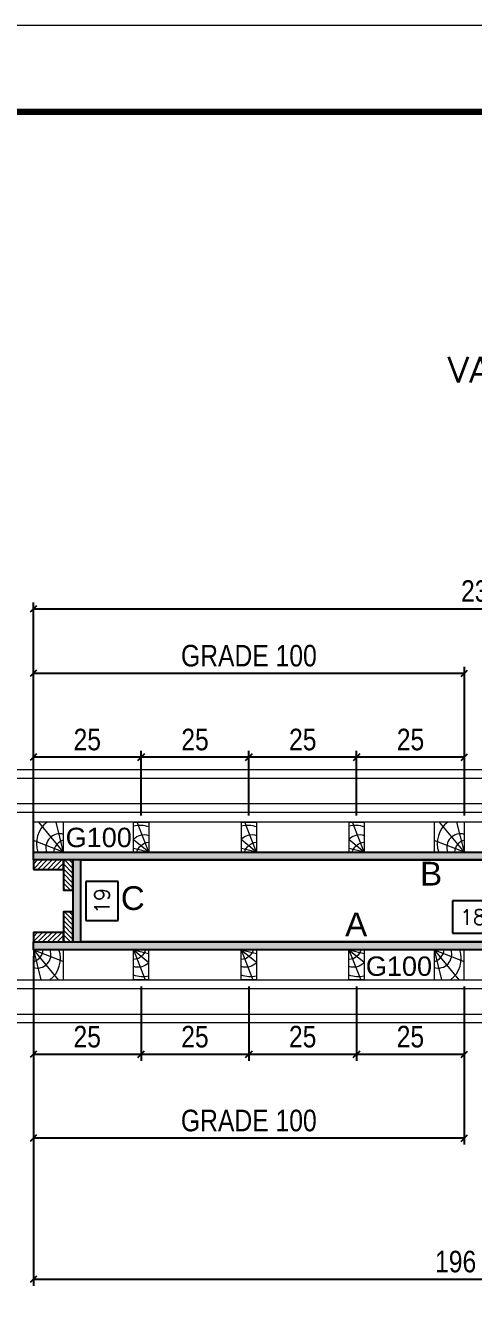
# Model space of a CAD drawing. Extents: x 28748 to 35002, y 14885 to 43501.
# Drawn here: x 30845 to 31053, y 26826 to 27421 of the extents above; entities that cross this region are included whole.
import ezdxf
from ezdxf.enums import TextEntityAlignment as Align

# ---------------------------------------------------------------- set-up
doc = ezdxf.new("R2010")
doc.units = 0
doc.linetypes.add('DASHED', pattern=[0.75, 0.5, -0.25])
doc.linetypes.add('HIDDEN', pattern=[0.375, 0.25, -0.125])
for name, color, linetype, lineweight in [('CONCRETO', 251, 'Continuous', 25), ('Folhas', 255, 'Continuous', 9), ('Hachura', 251, 'Continuous', 9), ('Madeira', 126, 'Continuous', 18), ('Perfil Metálico', 224, 'Continuous', 18), ('SARRAFO DE PRESSAO', 251, 'DASHED', 9), ('Texto Seção', 7, 'Continuous', 15)]:
    doc.layers.add(name, color=color, linetype=linetype, lineweight=lineweight)
for name, color, linetype in [('COTA', 241, 'Continuous'), ('MEIO_PONT', 93, 'Continuous'), ('Painéis', 200, 'Continuous'), ('SARRAFO', 251, 'Continuous'), ('Texto de Titulo', 7, 'Continuous'), ('Texto Qtd Sarr', 242, 'Continuous'), ('TEXTO_GERAL', 7, 'Continuous')]:
    doc.layers.add(name, color=color, linetype=linetype)
doc.styles.add('ARIAL', font='arial.ttf')
doc.styles.add('COTA TECNICA 2X', font='techl___.ttf', dxfattribs={"height": 10})
doc.styles.add('ROMANS', font='romans.shx')
doc.styles.add('SANSSERIF', font='sas_____.pfb')
doc.dimstyles.new('Cota Seção interna', dxfattribs={"dimtxt": 7, "dimasz": 6, "dimexe": 0.18, "dimexo": 2, "dimgap": -4, "dimtad": 3, "dimdec": 1, "dimlfac": 0.5, "dimzin": 12, "dimdsep": 46, "dimtxsty": 'ROMANS', "dimblk": 'ARCHTICK', "dimcen": 0.09, "dimse1": 1, "dimse2": 1, "dimsd1": 1, "dimsd2": 1, "dimclrd": 180, "dimclre": 5, "dimclrt": 1, "dimadec": 0, "dimazin": 3, "dimtfac": 1, "dimtdec": 1, "dimtofl": 0, "dimtmove": 0, "dimatfit": 3, "dimldrblk": 'ARCHTICK', "dimfxl": 1, "dimtolj": 1, "dimtzin": 0, "dimarcsym": 0})
doc.dimstyles.new('SECAO PILAR', dxfattribs={"dimtxt": 10, "dimasz": 3, "dimexe": 3, "dimexo": 3, "dimgap": 3, "dimtad": 1, "dimdec": 1, "dimlfac": 0.5, "dimzin": 12, "dimdsep": 46, "dimtxsty": 'COTA TECNICA 2X', "dimblk1": 'OBLIQUE', "dimblk2": 'OBLIQUE', "dimsah": 1, "dimcen": 0.9, "dimclrd": 256, "dimclre": 256, "dimclrt": 256, "dimadec": 1, "dimazin": 3, "dimtfac": 1, "dimtdec": 1, "dimtmove": 0, "dimatfit": 3, "dimfxl": 1, "dimtolj": 1, "dimtzin": 12, "dimarcsym": 0})

# ---------------------------------------------------------------- blocks, each defined once
blk = doc.blocks.new('9999999999')
at = {"layer": 'Folhas'}
blk.add_lwpolyline([(98138.98, 34190.21), (99623.98, 34190.21), (99623.98, 35240.21), (98138.98, 35240.21)], close=True, dxfattribs=at)
at = {"layer": 'Folhas', "color": 30, "const_width": 3}
blk.add_lwpolyline([(98213.98, 34230.21), (99583.98, 34230.21), (99583.98, 35200.21), (98213.98, 35200.21)], close=True, dxfattribs=at)
blk = doc.blocks.new('*D954')
at = {"layer": 'COTA', "color": 180, "lineweight": -2, "transparency": 16777216}
for p, q in [((30888.45, 27023.7), (30873.45, 27023.7)), ((30873.45, 27023.7), (30873.45, 27005.7)), ((30888.45, 27005.7), (30888.45, 27023.7)), ((30873.45, 27005.7), (30888.45, 27005.7))]:
    blk.add_line(p, q, dxfattribs=at)
at = {"layer": 'Defpoints', "color": 0, "transparency": 16777216}
for p in [(30871.45, 27033.7), (30871.45, 26995.7), (30892.45, 26995.7)]:
    blk.add_point(p, dxfattribs=at)
at = {"layer": 'COTA', "color": 1, "transparency": 16777216, "insert": (30880.95, 27014.7), "char_height": 7, "attachment_point": 5, "rotation": 90, "style": 'ROMANS'}
blk.add_mtext('\\A1;19', dxfattribs=at)
blk = doc.blocks.new('_ArchTick')
at = {"color": 0, "linetype": 'ByBlock', "const_width": 0.15}
blk.add_lwpolyline([(-0.5, -0.5), (0.5, 0.5)], dxfattribs=at)
blk = doc.blocks.new('*D1799')
at = {"layer": 'COTA', "color": 180, "lineweight": -2, "transparency": 16777216}
for p, q in [((31099.05, 27034.2), (31073.05, 27034.2)), ((31073.05, 27034.2), (31073.05, 27019.2)), ((31099.05, 27019.2), (31099.05, 27034.2)), ((31073.05, 27019.2), (31099.05, 27019.2))]:
    blk.add_line(p, q, dxfattribs=at)
at = {"layer": 'Defpoints', "color": 0, "transparency": 16777216}
for p in [(30871.05, 27033.7), (31301.05, 27033.7), (30871.05, 27015.2)]:
    blk.add_point(p, dxfattribs=at)
at = {"layer": 'COTA', "color": 1, "transparency": 16777216, "insert": (31086.05, 27026.7), "char_height": 7, "attachment_point": 5, "style": 'ROMANS'}
blk.add_mtext('\\A1;215', dxfattribs=at)
blk = doc.blocks.new('titulo1')
at = {"layer": 'Defpoints', "color": 252, "linetype": 'HIDDEN', "ltscale": 2}
blk.add_line((0, 0), (0, 125), dxfattribs=at)
at = {"layer": 'Defpoints', "style": 'ROMANS', "oblique": 15}
blk.add_attdef('FOLHA', text='', height=10, dxfattribs=at).set_placement((0, 15.58), align=Align.MIDDLE_CENTER)
at = {"layer": 'Texto Qtd Sarr', "color": 3, "style": 'ROMANS', "oblique": 15}
for tag, height, p in [('TITULO', 17, (0, 71.45)), ('SEÇÃO', 12, (0, 41.55))]:
    blk.add_attdef(tag, text='', height=height, dxfattribs=at).set_placement(p, align=Align.MIDDLE_CENTER)
blk = doc.blocks.new('_Oblique')
at = {"color": 0, "linetype": 'ByBlock', "lineweight": -2}
blk.add_line((-0.5, -0.5), (0.5, 0.5), dxfattribs=at)
blk = doc.blocks.new('*D1800')
at = {"layer": 'COTA', "linetype": 'ByBlock', "lineweight": -2, "transparency": 16777216}
for p, q in [((30849.05, 27036.7), (30849.05, 27153.15)), ((30849.05, 27150.15), (31318.65, 27150.15)), ((31318.65, 27040.3), (31318.65, 27153.15))]:
    blk.add_line(p, q, dxfattribs=at)
at = {"layer": 'Defpoints', "color": 0, "linetype": 'ByBlock', "transparency": 16777216}
for p in [(31318.65, 27150.15), (31318.65, 27037.3), (30849.05, 27033.7)]:
    blk.add_point(p, dxfattribs=at)
at = {"layer": 'COTA', "linetype": 'ByBlock', "lineweight": -2, "transparency": 16777216, "xscale": 3, "yscale": 3, "zscale": 3, "rotation": 180}
blk.add_blockref('_Oblique', (30849.05, 27150.15), dxfattribs=at)
at = {"layer": 'COTA', "linetype": 'ByBlock', "lineweight": -2, "transparency": 16777216, "xscale": 3, "yscale": 3, "zscale": 3}
blk.add_blockref('_Oblique', (31318.65, 27150.15), dxfattribs=at)
at = {"layer": 'COTA', "linetype": 'ByBlock', "transparency": 16777216, "insert": (31083.85, 27158.39), "char_height": 10, "attachment_point": 5, "style": 'COTA TECNICA 2X'}
blk.add_mtext('\\A1;234.8 PAINEL', dxfattribs=at)
blk = doc.blocks.new('*D1073')
at = {"layer": 'COTA', "lineweight": -2, "transparency": 16777216}
for p, q in [((30849.09, 27054.3), (30849.09, 27123.3)), ((30849.09, 27120.3), (31049.09, 27120.3)), ((31049.09, 27054.3), (31049.09, 27123.3))]:
    blk.add_line(p, q, dxfattribs=at)
at = {"layer": 'Defpoints', "color": 0, "transparency": 16777216}
for p in [(31049.09, 27120.3), (30849.09, 27051.3), (31049.09, 27051.3)]:
    blk.add_point(p, dxfattribs=at)
at = {"layer": 'COTA', "lineweight": -2, "transparency": 16777216, "xscale": 3, "yscale": 3, "zscale": 3, "rotation": 180}
blk.add_blockref('_Oblique', (30849.09, 27120.3), dxfattribs=at)
at = {"layer": 'COTA', "lineweight": -2, "transparency": 16777216, "xscale": 3, "yscale": 3, "zscale": 3}
blk.add_blockref('_Oblique', (31049.09, 27120.3), dxfattribs=at)
at = {"layer": 'COTA', "transparency": 16777216, "insert": (30949.09, 27128.4), "char_height": 10, "attachment_point": 5, "style": 'COTA TECNICA 2X'}
blk.add_mtext('\\A1;GRADE 100', dxfattribs=at)
blk = doc.blocks.new('PONTALETE')
at = {"layer": 'Madeira'}
for q in [(2.71, 7), (7, 5.76), (7, 1.74)]:
    blk.add_line((0, 0), q, dxfattribs=at)
blk.add_lwpolyline([(0, 0), (7, 0), (7, 7), (0, 7)], close=True, dxfattribs=at)
for centre, radius, start, end in [((2.04, 0.06), 6.23, 37.2818, 109.0913), ((1.09, 0.9), 3.19, 343.603, 109.9847), ((-0.21, -0.78), 3.09, 14.6322, 86.0383)]:
    blk.add_arc(centre, radius, start, end, dxfattribs=at)
blk = doc.blocks.new('MEIO PONTALETE')
at = {"layer": 'Madeira'}
for q in [(2.71, 7), (3.5, 2.88), (3.5, 0.87)]:
    blk.add_line((0, 0), q, dxfattribs=at)
blk.add_lwpolyline([(0, 0), (3.5, 0), (3.5, 7), (0, 7)], close=True, dxfattribs=at)
for centre, radius, start, end in [((2.04, 0.06), 6.23, 76.4499, 109.0913), ((1.09, 0.9), 3.19, 40.9063, 109.9847), ((-0.21, -0.78), 3.09, 14.6322, 86.0383)]:
    blk.add_arc(centre, radius, start, end, dxfattribs=at)
blk = doc.blocks.new('*D1888')
at = {"layer": 'COTA', "lineweight": -2, "transparency": 16777216}
for p, q in [((30899.09, 27054.3), (30899.09, 27084.4)), ((30949.09, 27054.3), (30949.09, 27084.4)), ((30949.09, 27081.4), (30899.09, 27081.4))]:
    blk.add_line(p, q, dxfattribs=at)
at = {"layer": 'Defpoints', "color": 0, "transparency": 16777216}
for p in [(30899.09, 27081.4), (30899.09, 27051.3), (30949.09, 27051.3)]:
    blk.add_point(p, dxfattribs=at)
at = {"layer": 'COTA', "lineweight": -2, "transparency": 16777216, "xscale": 3, "yscale": 3, "zscale": 3, "rotation": 180}
blk.add_blockref('_Oblique', (30899.09, 27081.4), dxfattribs=at)
at = {"layer": 'COTA', "lineweight": -2, "transparency": 16777216, "xscale": 3, "yscale": 3, "zscale": 3}
blk.add_blockref('_Oblique', (30949.09, 27081.4), dxfattribs=at)
at = {"layer": 'COTA', "transparency": 16777216, "insert": (30924.09, 27089.51), "char_height": 10, "attachment_point": 5, "style": 'COTA TECNICA 2X'}
blk.add_mtext('\\A1;25', dxfattribs=at)
blk = doc.blocks.new('*D1889')
at = {"layer": 'COTA', "lineweight": -2, "transparency": 16777216}
for p, q in [((30849.09, 27054.3), (30849.09, 27084.4)), ((30899.09, 27054.3), (30899.09, 27084.4)), ((30899.09, 27081.4), (30849.09, 27081.4))]:
    blk.add_line(p, q, dxfattribs=at)
at = {"layer": 'Defpoints', "color": 0, "transparency": 16777216}
for p in [(30849.09, 27081.4), (30849.09, 27051.3), (30899.09, 27051.3)]:
    blk.add_point(p, dxfattribs=at)
at = {"layer": 'COTA', "lineweight": -2, "transparency": 16777216, "xscale": 3, "yscale": 3, "zscale": 3, "rotation": 180}
blk.add_blockref('_Oblique', (30849.09, 27081.4), dxfattribs=at)
at = {"layer": 'COTA', "lineweight": -2, "transparency": 16777216, "xscale": 3, "yscale": 3, "zscale": 3}
blk.add_blockref('_Oblique', (30899.09, 27081.4), dxfattribs=at)
at = {"layer": 'COTA', "transparency": 16777216, "insert": (30874.09, 27089.51), "char_height": 10, "attachment_point": 5, "style": 'COTA TECNICA 2X'}
blk.add_mtext('\\A1;25', dxfattribs=at)
blk = doc.blocks.new('*D1074')
at = {"layer": 'COTA', "lineweight": -2, "transparency": 16777216}
for p, q in [((30999.09, 27054.3), (30999.09, 27084.4)), ((31049.09, 27054.3), (31049.09, 27084.4)), ((31049.09, 27081.4), (30999.09, 27081.4))]:
    blk.add_line(p, q, dxfattribs=at)
at = {"layer": 'Defpoints', "color": 0, "transparency": 16777216}
for p in [(30999.09, 27081.4), (30999.09, 27051.3), (31049.09, 27051.3)]:
    blk.add_point(p, dxfattribs=at)
at = {"layer": 'COTA', "lineweight": -2, "transparency": 16777216, "xscale": 3, "yscale": 3, "zscale": 3, "rotation": 180}
blk.add_blockref('_Oblique', (30999.09, 27081.4), dxfattribs=at)
at = {"layer": 'COTA', "lineweight": -2, "transparency": 16777216, "xscale": 3, "yscale": 3, "zscale": 3}
blk.add_blockref('_Oblique', (31049.09, 27081.4), dxfattribs=at)
at = {"layer": 'COTA', "transparency": 16777216, "insert": (31024.09, 27089.51), "char_height": 10, "attachment_point": 5, "style": 'COTA TECNICA 2X'}
blk.add_mtext('\\A1;25', dxfattribs=at)
blk = doc.blocks.new('*D1890')
at = {"layer": 'COTA', "lineweight": -2, "transparency": 16777216}
for p, q in [((30949.09, 27054.3), (30949.09, 27084.4)), ((30999.09, 27054.3), (30999.09, 27084.4)), ((30999.09, 27081.4), (30949.09, 27081.4))]:
    blk.add_line(p, q, dxfattribs=at)
at = {"layer": 'Defpoints', "color": 0, "transparency": 16777216}
for p in [(30949.09, 27081.4), (30949.09, 27051.3), (30999.09, 27051.3)]:
    blk.add_point(p, dxfattribs=at)
at = {"layer": 'COTA', "lineweight": -2, "transparency": 16777216, "xscale": 3, "yscale": 3, "zscale": 3, "rotation": 180}
blk.add_blockref('_Oblique', (30949.09, 27081.4), dxfattribs=at)
at = {"layer": 'COTA', "lineweight": -2, "transparency": 16777216, "xscale": 3, "yscale": 3, "zscale": 3}
blk.add_blockref('_Oblique', (30999.09, 27081.4), dxfattribs=at)
at = {"layer": 'COTA', "transparency": 16777216, "insert": (30974.09, 27089.51), "char_height": 10, "attachment_point": 5, "style": 'COTA TECNICA 2X'}
blk.add_mtext('\\A1;25', dxfattribs=at)
blk = doc.blocks.new('*D1891')
at = {"layer": 'COTA', "color": 180, "lineweight": -2, "transparency": 16777216}
for p, q in [((31068.55, 27014.7), (31043.55, 27014.7)), ((31043.55, 27014.7), (31043.55, 26999.7)), ((31068.55, 26999.7), (31068.55, 27014.7)), ((31043.55, 26999.7), (31068.55, 26999.7))]:
    blk.add_line(p, q, dxfattribs=at)
at = {"layer": 'Defpoints', "color": 0, "transparency": 16777216}
for p in [(30871.05, 26995.7), (31241.05, 26995.7), (31241.05, 26995.7)]:
    blk.add_point(p, dxfattribs=at)
at = {"layer": 'COTA', "color": 1, "transparency": 16777216, "insert": (31056.05, 27007.2), "char_height": 7, "attachment_point": 5, "style": 'ROMANS'}
blk.add_mtext('\\A1;185', dxfattribs=at)
blk = doc.blocks.new('*D1075')
at = {"layer": 'COTA', "lineweight": -2, "transparency": 16777216}
for p, q in [((30849.05, 26970.7), (30849.05, 26901.7)), ((31049.05, 26970.7), (31049.05, 26901.7)), ((31049.05, 26904.7), (30849.05, 26904.7))]:
    blk.add_line(p, q, dxfattribs=at)
at = {"layer": 'Defpoints', "color": 0, "transparency": 16777216}
for p in [(30849.05, 26973.7), (31049.05, 26973.7), (30849.05, 26904.7)]:
    blk.add_point(p, dxfattribs=at)
at = {"layer": 'COTA', "lineweight": -2, "transparency": 16777216, "xscale": 3, "yscale": 3, "zscale": 3, "rotation": 180}
blk.add_blockref('_Oblique', (30849.05, 26904.7), dxfattribs=at)
at = {"layer": 'COTA', "lineweight": -2, "transparency": 16777216, "xscale": 3, "yscale": 3, "zscale": 3}
blk.add_blockref('_Oblique', (31049.05, 26904.7), dxfattribs=at)
at = {"layer": 'COTA', "transparency": 16777216, "insert": (30949.05, 26912.8), "char_height": 10, "attachment_point": 5, "style": 'COTA TECNICA 2X'}
blk.add_mtext('\\A1;GRADE 100', dxfattribs=at)
blk = doc.blocks.new('*D1892')
at = {"layer": 'COTA', "lineweight": -2, "transparency": 16777216}
for p, q in [((30949.05, 26975.1), (30949.05, 26940.59)), ((30999.05, 26975.1), (30999.05, 26940.59)), ((30949.05, 26943.59), (30999.05, 26943.59))]:
    blk.add_line(p, q, dxfattribs=at)
at = {"layer": 'Defpoints', "color": 0, "transparency": 16777216}
for p in [(30949.05, 26978.1), (30999.05, 26978.1), (30999.05, 26943.59)]:
    blk.add_point(p, dxfattribs=at)
at = {"layer": 'COTA', "lineweight": -2, "transparency": 16777216, "xscale": 3, "yscale": 3, "zscale": 3, "rotation": 180}
blk.add_blockref('_Oblique', (30949.05, 26943.59), dxfattribs=at)
at = {"layer": 'COTA', "lineweight": -2, "transparency": 16777216, "xscale": 3, "yscale": 3, "zscale": 3}
blk.add_blockref('_Oblique', (30999.05, 26943.59), dxfattribs=at)
at = {"layer": 'COTA', "transparency": 16777216, "insert": (30974.05, 26951.7), "char_height": 10, "attachment_point": 5, "style": 'COTA TECNICA 2X'}
blk.add_mtext('\\A1;25', dxfattribs=at)
blk = doc.blocks.new('*D1893')
at = {"layer": 'COTA', "lineweight": -2, "transparency": 16777216}
for p, q in [((30999.05, 26975.1), (30999.05, 26940.59)), ((31049.05, 26975.1), (31049.05, 26940.59)), ((30999.05, 26943.59), (31049.05, 26943.59))]:
    blk.add_line(p, q, dxfattribs=at)
at = {"layer": 'Defpoints', "color": 0, "transparency": 16777216}
for p in [(30999.05, 26978.1), (31049.05, 26978.1), (31049.05, 26943.59)]:
    blk.add_point(p, dxfattribs=at)
at = {"layer": 'COTA', "lineweight": -2, "transparency": 16777216, "xscale": 3, "yscale": 3, "zscale": 3, "rotation": 180}
blk.add_blockref('_Oblique', (30999.05, 26943.59), dxfattribs=at)
at = {"layer": 'COTA', "lineweight": -2, "transparency": 16777216, "xscale": 3, "yscale": 3, "zscale": 3}
blk.add_blockref('_Oblique', (31049.05, 26943.59), dxfattribs=at)
at = {"layer": 'COTA', "transparency": 16777216, "insert": (31024.05, 26951.7), "char_height": 10, "attachment_point": 5, "style": 'COTA TECNICA 2X'}
blk.add_mtext('\\A1;25', dxfattribs=at)
blk = doc.blocks.new('*D1076')
at = {"layer": 'COTA', "lineweight": -2, "transparency": 16777216}
for p, q in [((30849.05, 26970.7), (30849.05, 26940.59)), ((30899.05, 26970.7), (30899.05, 26940.59)), ((30849.05, 26943.59), (30899.05, 26943.59))]:
    blk.add_line(p, q, dxfattribs=at)
at = {"layer": 'Defpoints', "color": 0, "transparency": 16777216}
for p in [(30849.05, 26973.7), (30899.05, 26973.7), (30899.05, 26943.59)]:
    blk.add_point(p, dxfattribs=at)
at = {"layer": 'COTA', "lineweight": -2, "transparency": 16777216, "xscale": 3, "yscale": 3, "zscale": 3, "rotation": 180}
blk.add_blockref('_Oblique', (30849.05, 26943.59), dxfattribs=at)
at = {"layer": 'COTA', "lineweight": -2, "transparency": 16777216, "xscale": 3, "yscale": 3, "zscale": 3}
blk.add_blockref('_Oblique', (30899.05, 26943.59), dxfattribs=at)
at = {"layer": 'COTA', "transparency": 16777216, "insert": (30874.05, 26951.7), "char_height": 10, "attachment_point": 5, "style": 'COTA TECNICA 2X'}
blk.add_mtext('\\A1;25', dxfattribs=at)
blk = doc.blocks.new('*D1894')
at = {"layer": 'COTA', "lineweight": -2, "transparency": 16777216}
for p, q in [((30899.05, 26975.1), (30899.05, 26940.59)), ((30949.05, 26975.1), (30949.05, 26940.59)), ((30899.05, 26943.59), (30949.05, 26943.59))]:
    blk.add_line(p, q, dxfattribs=at)
at = {"layer": 'Defpoints', "color": 0, "transparency": 16777216}
for p in [(30899.05, 26978.1), (30949.05, 26978.1), (30949.05, 26943.59)]:
    blk.add_point(p, dxfattribs=at)
at = {"layer": 'COTA', "lineweight": -2, "transparency": 16777216, "xscale": 3, "yscale": 3, "zscale": 3, "rotation": 180}
blk.add_blockref('_Oblique', (30899.05, 26943.59), dxfattribs=at)
at = {"layer": 'COTA', "lineweight": -2, "transparency": 16777216, "xscale": 3, "yscale": 3, "zscale": 3}
blk.add_blockref('_Oblique', (30949.05, 26943.59), dxfattribs=at)
at = {"layer": 'COTA', "transparency": 16777216, "insert": (30924.05, 26951.7), "char_height": 10, "attachment_point": 5, "style": 'COTA TECNICA 2X'}
blk.add_mtext('\\A1;25', dxfattribs=at)
blk = doc.blocks.new('*D1896')
at = {"layer": 'COTA', "linetype": 'ByBlock', "lineweight": -2, "transparency": 16777216}
for p, q in [((30849.05, 26989.1), (30849.05, 26836.24)), ((31241.05, 26989.1), (31241.05, 26836.24)), ((30849.05, 26839.24), (31241.05, 26839.24))]:
    blk.add_line(p, q, dxfattribs=at)
at = {"layer": 'Defpoints', "color": 0, "linetype": 'ByBlock', "transparency": 16777216}
for p in [(30849.05, 26992.1), (31241.05, 26992.1), (31241.05, 26839.24)]:
    blk.add_point(p, dxfattribs=at)
at = {"layer": 'COTA', "linetype": 'ByBlock', "lineweight": -2, "transparency": 16777216, "xscale": 3, "yscale": 3, "zscale": 3, "rotation": 180}
blk.add_blockref('_Oblique', (30849.05, 26839.24), dxfattribs=at)
at = {"layer": 'COTA', "linetype": 'ByBlock', "lineweight": -2, "transparency": 16777216, "xscale": 3, "yscale": 3, "zscale": 3}
blk.add_blockref('_Oblique', (31241.05, 26839.24), dxfattribs=at)
at = {"layer": 'COTA', "linetype": 'ByBlock', "transparency": 16777216, "insert": (31045.05, 26847.37), "char_height": 10, "attachment_point": 5, "style": 'COTA TECNICA 2X'}
blk.add_mtext('\\A1;196', dxfattribs=at)

msp = doc.modelspace()

# ---------------------------------------------------------------- hatches: boundary and pattern name
at = {"layer": 'Hachura'}
h = msp.add_hatch(color=256, dxfattribs=at)
h.dxf.hatch_style = 1
h.paths.add_polyline_path([(31318.65, 27037.3), (31318.65, 27033.7), (30849.05, 27033.7), (30849.05, 27037.3)])
h = msp.add_hatch(dxfattribs=at)
h.set_pattern_fill('ANSI31', color=256, scale=0.5, angle=180, style=0)
h.set_pattern_definition([(225, (22072.5064, 4241.4881), (1.12253202, -1.12253202), [])])
h.paths.add_polyline_path([(30863.05, 27033.7), (30863.05, 27029.3), (30849.05, 27029.3), (30849.05, 27033.7)])
h = msp.add_hatch(dxfattribs=at)
h.set_pattern_fill('ANSI31', color=256, scale=0.5, angle=90, style=0)
h.set_pattern_definition([(135, (9001.2501, 36754.6481), (-1.12253202, -1.12253202), [])])
h.paths.add_polyline_path([(30863.05, 27033.7), (30867.45, 27033.7), (30867.45, 27019.7), (30863.05, 27019.7)])
h = msp.add_hatch(color=256, dxfattribs=at)
h.dxf.hatch_style = 1
h.paths.add_polyline_path([(30871.05, 27033.7), (30867.45, 27033.7), (30867.45, 26995.7), (30871.05, 26995.7)])
h = msp.add_hatch(dxfattribs=at)
h.set_pattern_fill('ANSI31', color=256, scale=0.5, angle=90, style=0)
h.set_pattern_definition([(135, (9001.2501, 36730.6481), (-1.12253202, -1.12253202), [])])
h.paths.add_polyline_path([(30863.05, 27009.7), (30867.45, 27009.7), (30867.45, 26995.7), (30863.05, 26995.7)])
h = msp.add_hatch(dxfattribs=at)
h.set_pattern_fill('ANSI31', color=256, scale=0.5, angle=180, style=0)
h.set_pattern_definition([(225, (22072.5064, 4207.8881), (1.12253202, -1.12253202), [])])
h.paths.add_polyline_path([(30863.05, 27000.1), (30863.05, 26995.7), (30849.05, 26995.7), (30849.05, 27000.1)])
h = msp.add_hatch(color=256, dxfattribs=at)
h.dxf.hatch_style = 1
h.paths.add_polyline_path([(30849.05, 26995.7), (31241.05, 26995.7), (31241.05, 26992.1), (30849.05, 26992.1)])

# ---------------------------------------------------------------- linework, layer by layer
at = {"layer": 'CONCRETO', "color": 2}
msp.add_lwpolyline([(31301.05, 26883.7), (31241.05, 26883.7), (31241.05, 26995.7), (30871.05, 26995.7), (30871.05, 27033.7), (31301.05, 27033.7)], close=True, dxfattribs=at)
at = {"layer": 'Madeira'}
for points in [[(31318.65, 27037.3), (31318.65, 27051.3), (30849.09, 27051.3), (30849.09, 27037.3)], [(30849.09, 27051.3), (30849.09, 27037.3), (31049.09, 27037.3), (31049.09, 27051.3)], [(31049.05, 26978.1), (31049.05, 26992.1), (30849.05, 26992.1), (30849.05, 26978.1)]]:
    msp.add_lwpolyline(points, close=True, dxfattribs=at)
at = {"layer": 'Painéis'}
for points in [[(31318.65, 27037.3), (31318.65, 27033.7), (30849.05, 27033.7), (30849.05, 27037.3)], [(30871.05, 27033.7), (30867.45, 27033.7), (30867.45, 26995.7), (30871.05, 26995.7)], [(30849.05, 26995.7), (31241.05, 26995.7), (31241.05, 26992.1), (30849.05, 26992.1)]]:
    msp.add_lwpolyline(points, close=True, dxfattribs=at)
at = {"layer": 'Perfil Metálico'}
for points in [[(30817.11, 27055.7), (30817.11, 27075.7), (31361.37, 27075.7), (31361.37, 27055.7)], [(31361.37, 27071.7), (31361.37, 27059.7), (30817.11, 27059.7), (30817.11, 27071.7)], [(30817.11, 26958.1), (30817.11, 26978.1), (31223.45, 26978.1), (31223.45, 26958.1)], [(31223.45, 26974.1), (31223.45, 26962.1), (30817.11, 26962.1), (30817.11, 26974.1)]]:
    msp.add_lwpolyline(points, close=True, dxfattribs=at)
at = {"layer": 'SARRAFO'}
for points in [[(30849.05, 27029.3), (30863.05, 27029.3), (30863.05, 27033.7), (30849.05, 27033.7)], [(30867.45, 27019.7), (30867.45, 27033.7), (30863.05, 27033.7), (30863.05, 27019.7)], [(30867.45, 26995.7), (30867.45, 27009.7), (30863.05, 27009.7), (30863.05, 26995.7)], [(30849.05, 26995.7), (30863.05, 26995.7), (30863.05, 27000.1), (30849.05, 27000.1)]]:
    msp.add_lwpolyline(points, close=True, dxfattribs=at)

# ---------------------------------------------------------------- block references
at = {"layer": 'MEIO_PONT'}
for name, p, xscale, yscale, zscale, rotation in [('PONTALETE', (30863.09, 27037.3), 2, 2, 2, 89.99999999999999), ('PONTALETE', (31049.09, 27037.3), 2, 2, 2, 89.99999999999999), ('PONTALETE', (30849.05, 26992.1), 2, 2, 2, 270), ('MEIO PONTALETE', (30895.55, 26992.1), -1.999999997962732, 1.999999997962732, 1.999999997962732, 180), ('MEIO PONTALETE', (30945.55, 26992.1), -1.999999997962732, 1.999999997962732, 1.999999997962732, 180), ('MEIO PONTALETE', (30995.55, 26992.1), -1.999999997962732, 1.999999997962732, 1.999999997962732, 180), ('PONTALETE', (31035.05, 26992.1), 2, 2, 2, 270)]:
    msp.add_blockref(name, p, dxfattribs=dict(at, xscale=xscale, yscale=yscale, zscale=zscale, rotation=rotation))
at = {"layer": 'MEIO_PONT', "xscale": -1.999999997962732, "yscale": 1.999999997962732, "zscale": 1.999999997962732}
for p in [(30902.59, 27037.3), (30952.59, 27037.3), (31002.59, 27037.3)]:
    msp.add_blockref('MEIO PONTALETE', p, dxfattribs=at)
at = {"layer": 'SARRAFO DE PRESSAO', "color": 6, "linetype": 'ByBlock'}
msp.add_blockref('9999999999', (-67792.14, -7819.51), dxfattribs=at)
at = {"layer": 'Texto Seção'}
ref = msp.add_blockref('titulo1', (31079.84, 27203.6), dxfattribs=at)
ref.add_attrib('TITULO', 'P34', dxfattribs={"layer": 'Texto de Titulo', "color": 7, "height": 17, "style": 'ROMANS', "width": 1.1}).set_placement((31079.84, 27291.1), align=Align.MIDDLE_CENTER)
ref.add_attrib('SEÇÃO', 'VARIAVEL', dxfattribs={"layer": 'Texto de Titulo', "color": 7, "height": 12, "style": 'ROMANS', "width": 1.1}).set_placement((31079.84, 27261.1), align=Align.MIDDLE_CENTER)

# ---------------------------------------------------------------- texts
at = {"layer": 'Texto Seção', "color": 0, "linetype": 'Continuous', "style": 'SANSSERIF'}
for p in [(30864.03, 27044.16), (31003.35, 26984.45)]:
    msp.add_text('G100', height=9, dxfattribs=at).set_placement(p, align=Align.MIDDLE_LEFT)
at = {"layer": 'TEXTO_GERAL', "style": 'ARIAL'}
for s, p in [('B', (31033.68, 27027.35)), ('C', (30895.2, 27016.02)), ('A', (30998.88, 27003.84))]:
    msp.add_text(s, height=11, dxfattribs=at).set_placement(p, align=Align.MIDDLE_CENTER)

# ---------------------------------------------------------------- dimensions: what is measured, and where the dimension line sits
at = {"layer": 'COTA', "linetype": 'ByBlock'}
dim = msp.add_linear_dim(base=(31318.65, 27150.15), p1=(30849.05, 27033.7), p2=(31318.65, 27037.3), text='<> PAINEL', dimstyle='SECAO PILAR', override={"dimtmove": 1}, dxfattribs=at)
dim.commit()
dim.dimension.update_dxf_attribs({"geometry": '*D1800', "text_midpoint": (31083.85, 27158.39)})
at = {"layer": 'COTA'}
dim = msp.add_linear_dim(base=(31049.09, 27120.3), p1=(30849.09, 27051.3), p2=(31049.09, 27051.3), text='GRADE <>', dimstyle='SECAO PILAR', dxfattribs=at)
dim.commit()
dim.dimension.update_dxf_attribs({"geometry": '*D1073', "text_midpoint": (30949.09, 27128.4)})
for base, p1, p2, picture, middle in [((30849.09, 27081.4), (30899.09, 27051.3), (30849.09, 27051.3), '*D1889', (30874.09, 27089.51)), ((30899.09, 27081.4), (30949.09, 27051.3), (30899.09, 27051.3), '*D1888', (30924.09, 27089.51)), ((30949.09, 27081.4), (30999.09, 27051.3), (30949.09, 27051.3), '*D1890', (30974.09, 27089.51)), ((30999.09, 27081.4), (31049.09, 27051.3), (30999.09, 27051.3), '*D1074', (31024.09, 27089.51))]:
    dim = msp.add_linear_dim(base=base, p1=p1, p2=p2, dimstyle='SECAO PILAR', dxfattribs=at)
    dim.commit()
    dim.dimension.update_dxf_attribs({"geometry": picture, "text_midpoint": middle})
for base, p1, p2, dimstyle, picture, middle in [((30871.05, 27015.2), (31301.05, 27033.7), (30871.05, 27033.7), 'Cota Seção interna', '*D1799', (31086.05, 27026.7)), ((30949.05, 26943.59), (30899.05, 26978.1), (30949.05, 26978.1), 'SECAO PILAR', '*D1894', (30924.05, 26951.7)), ((30999.05, 26943.59), (30949.05, 26978.1), (30999.05, 26978.1), 'SECAO PILAR', '*D1892', (30974.05, 26951.7)), ((31049.05, 26943.59), (30999.05, 26978.1), (31049.05, 26978.1), 'SECAO PILAR', '*D1893', (31024.05, 26951.7)), ((30899.05, 26943.59), (30849.05, 26973.7), (30899.05, 26973.7), 'SECAO PILAR', '*D1076', (30874.05, 26951.7))]:
    dim = msp.add_linear_dim(base=base, p1=p1, p2=p2, angle=180, dimstyle=dimstyle, dxfattribs=at)
    dim.commit()
    dim.dimension.update_dxf_attribs({"geometry": picture, "text_midpoint": middle})
dim = msp.add_linear_dim(base=(30892.45, 26995.7), p1=(30871.45, 27033.7), p2=(30871.45, 26995.7), angle=270, dimstyle='Cota Seção interna', dxfattribs=at)
dim.commit()
dim.dimension.update_dxf_attribs({"geometry": '*D954', "text_midpoint": (30892.45, 27014.7), "dimtype": 160})
dim = msp.add_linear_dim(base=(31241.05, 26995.7), p1=(30871.05, 26995.7), p2=(31241.05, 26995.7), dimstyle='Cota Seção interna', dxfattribs=at)
dim.commit()
dim.dimension.update_dxf_attribs({"geometry": '*D1891', "text_midpoint": (31056.05, 26995.7), "dimtype": 160})
at = {"layer": 'COTA', "linetype": 'ByBlock'}
dim = msp.add_linear_dim(base=(31241.05, 26839.24), p1=(30849.05, 26992.1), p2=(31241.05, 26992.1), dimstyle='SECAO PILAR', override={"dimtmove": 1}, dxfattribs=at)
dim.commit()
dim.dimension.update_dxf_attribs({"geometry": '*D1896', "text_midpoint": (31045.05, 26847.37)})
at = {"layer": 'COTA'}
dim = msp.add_linear_dim(base=(30849.05, 26904.7), p1=(31049.05, 26973.7), p2=(30849.05, 26973.7), angle=180, text='GRADE <>', dimstyle='SECAO PILAR', dxfattribs=at)
dim.commit()
dim.dimension.update_dxf_attribs({"geometry": '*D1075', "text_midpoint": (30949.05, 26912.8)})

doc.saveas('drawing.dxf')
